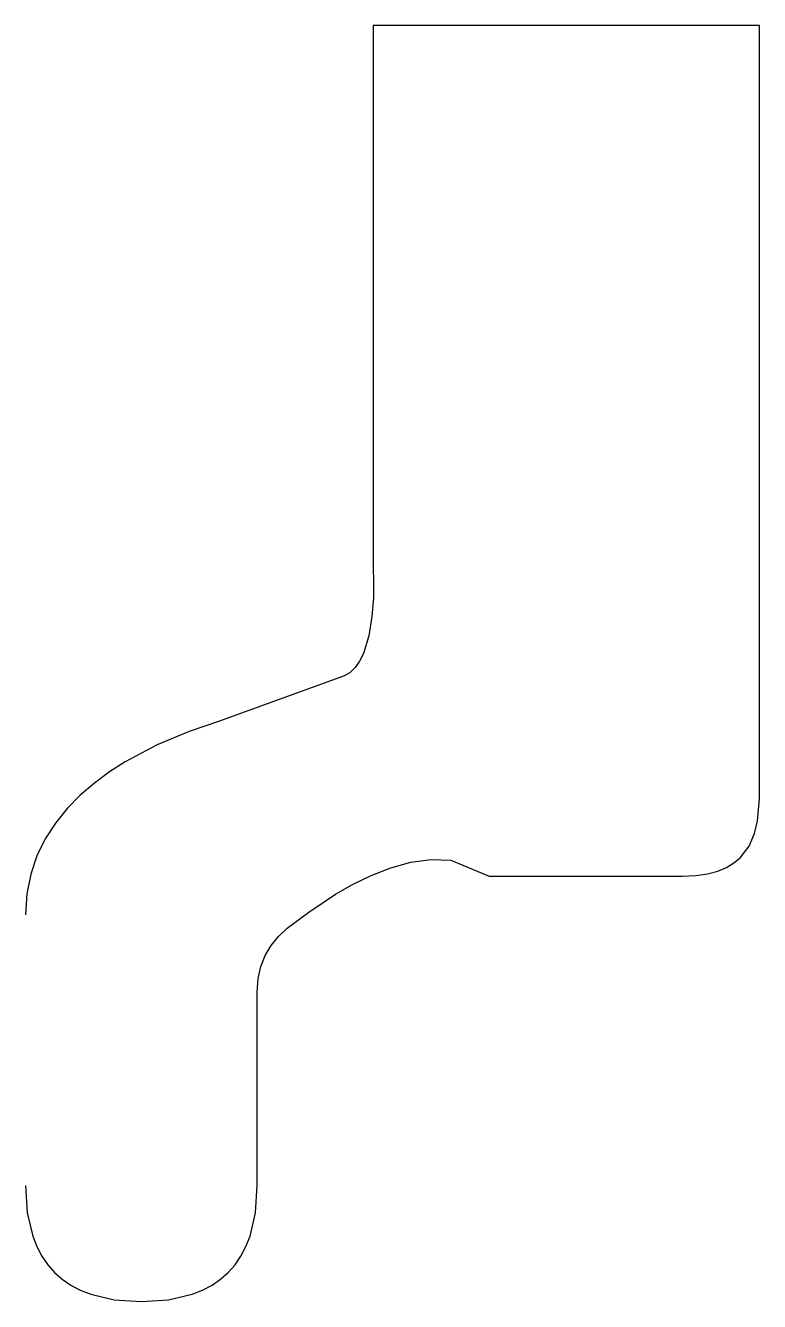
# Model space of a CAD drawing. Extents: x 0 to 95, y 0 to 165.
import ezdxf

# ---------------------------------------------------------------- set-up
doc = ezdxf.new("R2010")
doc.units = 0

msp = doc.modelspace()

# ---------------------------------------------------------------- linework, layer by layer
at = {"layer": 'Layer 1'}
for p, q in [((95, 165), (45, 165)), ((45, 165), (45, 95)), ((95, 65), (95, 165)), ((45, 95), (45.059306, 93.03058)), ((45.059306, 93.03058), (45.020834, 90.976193)), ((45.020834, 90.976193), (44.83685, 88.570813)), ((44.83685, 88.570813), (44.432285, 86.08603)), ((44.432285, 86.08603), (43.732069, 83.793439)), ((43.247632, 82.804088), (42.661131, 81.964631)), ((43.732069, 83.793439), (43.247632, 82.804088)), ((41.1444, 80.8712), (25, 75)), ((41.963181, 81.309019), (41.1444, 80.8712)), ((42.661131, 81.964631), (41.963181, 81.309019)), ((25, 75), (21.178575, 73.706704)), ((21.178575, 73.706704), (17.057039, 71.977198)), ((17.057039, 71.977198), (12.884937, 69.767915)), ((12.884937, 69.767915), (10.857906, 68.469742)), ((10.857906, 68.469742), (8.911812, 67.035287)), ((8.911812, 67.035287), (7.07785, 65.459105)), ((7.07785, 65.459105), (5.387212, 63.735749)), ((94.724305, 62.169977), (95, 65)), ((5.387212, 63.735749), (3.871091, 61.859774)), ((3.871091, 61.859774), (2.56068, 59.825733)), ((94.348106, 60.515601), (94.724305, 62.169977)), ((2.56068, 59.825733), (1.487172, 57.628181)), ((93.643437, 58.873312), (94.348106, 60.515601)), ((92.48312, 57.37186), (93.643437, 58.873312)), ((1.487172, 57.628181), (0.681761, 55.261672)), ((47.271395, 56.073382), (49.891919, 56.80638)), ((49.891919, 56.80638), (52.512946, 57.17441)), ((52.512946, 57.17441), (55.06286, 57.07981)), ((55.06286, 57.07981), (60, 55)), ((89.610102, 55.665386), (90.739977, 56.139992)), ((90.739977, 56.139992), (91.69235, 56.714182)), ((91.69235, 56.714182), (92.48312, 57.37186)), ((0.681761, 55.261672), (0.175639, 52.72076)), ((42.318303, 53.903138), (44.722985, 55.07308)), ((44.722985, 55.07308), (47.271395, 56.073382)), ((60, 55), (84.9965, 55)), ((84.9965, 55), (86.754261, 55.079296)), ((86.754261, 55.079296), (88.286829, 55.306456)), ((88.286829, 55.306456), (89.610102, 55.665386)), ((40.128963, 52.661218), (42.318303, 53.903138)), ((0.175639, 52.72076), (0, 50)), ((36.68276, 50.3521), (40.128963, 52.661218)), ((33.879892, 48.273043), (36.68276, 50.3521)), ((32.736327, 47.181796), (33.879892, 48.273043)), ((31.778103, 46.015791), (32.736327, 47.181796)), ((30.457952, 43.338669), (31.015288, 44.744818)), ((31.015288, 44.744818), (31.778103, 46.015791)), ((30.116166, 41.767132), (30.457952, 43.338669)), ((30, 40), (30.116166, 41.767132)), ((30, 15), (30, 40)), ((0, 15), (0.234375, 11.484375)), ((29.765625, 11.484375), (30, 15)), ((0.234375, 11.484375), (0.9375, 8.4375)), ((29.0625, 8.4375), (29.765625, 11.484375)), ((0.9375, 8.4375), (1.464844, 7.089844)), ((28.535156, 7.089844), (29.0625, 8.4375)), ((1.464844, 7.089844), (2.109375, 5.859375)), ((27.890625, 5.859375), (28.535156, 7.089844)), ((2.109375, 5.859375), (2.871094, 4.746094)), ((27.128906, 4.746094), (27.890625, 5.859375)), ((2.871094, 4.746094), (3.75, 3.75)), ((3.75, 3.75), (4.746094, 2.871094)), ((25.253906, 2.871094), (26.25, 3.75)), ((26.25, 3.75), (27.128906, 4.746094)), ((4.746094, 2.871094), (5.859375, 2.109375)), ((5.859375, 2.109375), (7.089844, 1.464844)), ((22.910156, 1.464844), (24.140625, 2.109375)), ((24.140625, 2.109375), (25.253906, 2.871094)), ((7.089844, 1.464844), (8.4375, 0.9375)), ((8.4375, 0.9375), (11.484375, 0.234375)), ((11.484375, 0.234375), (15, 0)), ((15, 0), (18.515625, 0.234375)), ((18.515625, 0.234375), (21.5625, 0.9375)), ((21.5625, 0.9375), (22.910156, 1.464844))]:
    msp.add_line(p, q, dxfattribs=at)

doc.saveas('drawing.dxf')
